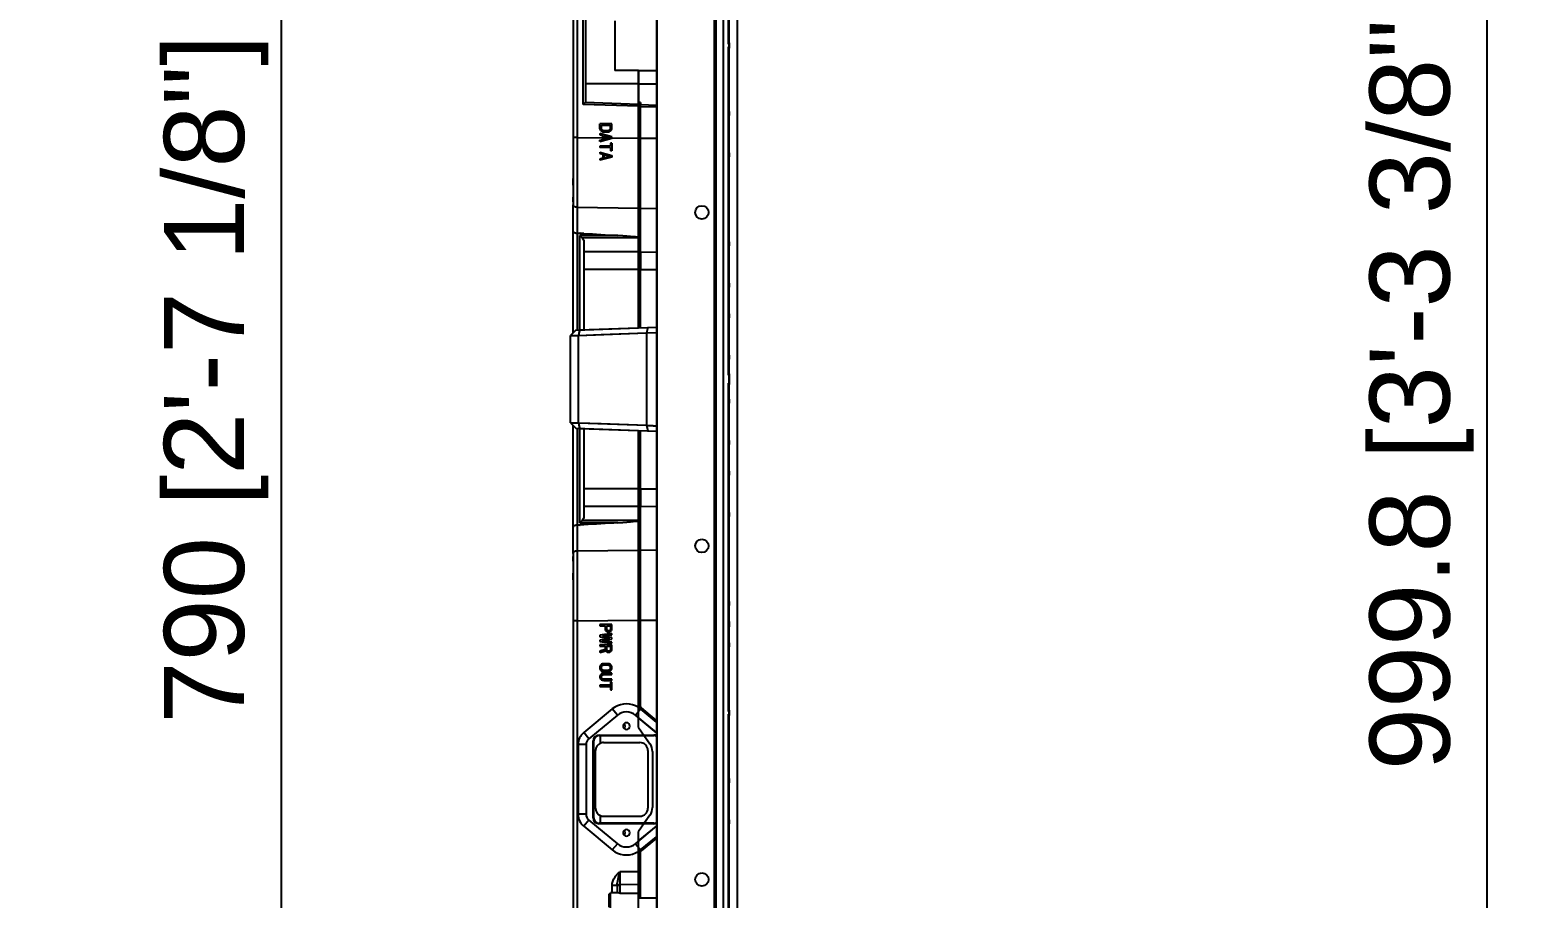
# Model space of a CAD drawing. Header units: millimetres. Extents: x -1070 to 42146, y 1440 to 12921.
# Drawn here: x 5023 to 5582, y 3073 to 3399 of the extents above; entities that cross this region are included whole.
import ezdxf

# ---------------------------------------------------------------- set-up
doc = ezdxf.new("R2010")
doc.units = ezdxf.units.MM
for name, color, linetype in [('02___PRT_ALL_AXES', 7, 'Continuous'), ('DIM', 4, 'Continuous'), ('DW-PLUS-XIANGTI实线CONTINUOUS', 7, 'Continuous')]:
    doc.layers.add(name, color=color, linetype=linetype)
doc.styles.get("Standard").update_dxf_attribs({"font": 'arial.ttf'})
doc.dimstyles.new('ISO-200', dxfattribs={"dimtxt": 30, "dimasz": 25, "dimexe": 1.25, "dimexo": 5, "dimgap": 5, "dimtad": 1, "dimtoh": 1, "dimdec": 1, "dimdsep": 46, "dimtxsty": 'Standard', "dimcen": 2.5, "dimadec": 0, "dimazin": 0, "dimtfac": 1, "dimtdec": 1, "dimtmove": 0, "dimatfit": 3, "dimfxl": 1, "dimarcsym": 0})

# ---------------------------------------------------------------- blocks, each defined once
blk = doc.blocks.new('*D136')
at = {"layer": 'Defpoints', "color": 0, "transparency": 16777216}
for p in [(5277.61, 3662.83), (5117.23, 2872.83), (5277.61, 2872.83)]:
    blk.add_point(p, dxfattribs=at)
at = {"layer": 'DIM', "color": 0, "lineweight": -2, "transparency": 16777216}
for p, q in [((5272.61, 3662.83), (5115.98, 3662.83)), ((5117.23, 3637.83), (5117.23, 2897.83)), ((5272.61, 2872.83), (5115.98, 2872.83))]:
    blk.add_line(p, q, dxfattribs=at)
at = {"layer": 'DIM', "color": 0, "transparency": 16777216}
for points in [[(5113.06, 3637.83), (5121.4, 3637.83), (5117.23, 3662.83)], [(5113.06, 2897.83), (5121.4, 2897.83), (5117.23, 2872.83)]]:
    blk.add_solid(points, dxfattribs=at)
at = {"layer": 'DIM', "color": 0, "lineweight": -3, "transparency": 16777216, "insert": (5092.81, 3267.83), "char_height": 30, "attachment_point": 5, "rotation": 90}
blk.add_mtext('790 [2\'-7 1/8"]', dxfattribs=at)
blk = doc.blocks.new('*D139')
at = {"layer": 'Defpoints', "color": 0, "transparency": 16777216}
for p in [(5613.06, 3767.73), (5568.98, 2767.93), (5613.06, 2767.93)]:
    blk.add_point(p, dxfattribs=at)
at = {"layer": 'DIM', "color": 0, "lineweight": -2, "transparency": 16777216}
for p, q in [((5608.06, 3767.73), (5567.73, 3767.73)), ((5568.98, 3742.73), (5568.98, 2792.93)), ((5608.06, 2767.93), (5567.73, 2767.93))]:
    blk.add_line(p, q, dxfattribs=at)
at = {"layer": 'DIM', "color": 0, "transparency": 16777216}
for points in [[(5564.82, 3742.73), (5573.15, 3742.73), (5568.98, 3767.73)], [(5564.82, 2792.93), (5573.15, 2792.93), (5568.98, 2767.93)]]:
    blk.add_solid(points, dxfattribs=at)
at = {"layer": 'DIM', "color": 0, "lineweight": -3, "transparency": 16777216, "insert": (5544.56, 3267.83), "char_height": 30, "attachment_point": 5, "rotation": 90}
blk.add_mtext('999.8 [3\'-3 3/8"]', dxfattribs=at)

msp = doc.modelspace()

# ---------------------------------------------------------------- linework, layer by layer
at = {"color": 7, "linetype": 'Continuous', "lineweight": -3}
for p, q in [((5257.809, 3527.642), (5257.809, 3395.326)), ((5226.609, 3477.826), (5226.609, 3358.449)), ((5228.056, 3477.826), (5228.056, 3358.449)), ((5230.374, 3370.807), (5230.374, 3414.845)), ((5231.409, 3372.221), (5231.409, 3413.43)), ((5242.196, 3402.154), (5242.196, 3383.498)), ((5257.809, 3395.326), (5257.809, 3350.326)), ((5257.95, 3395.326), (5257.95, 3350.326)), ((5251.109, 3383.498), (5242.196, 3383.498)), ((5251.109, 3378.498), (5251.109, 3383.498)), ((5251.109, 3383.498), (5251.109, 3378.498)), ((5251.109, 3383.498), (5257.809, 3383.498)), ((5251.109, 3378.498), (5231.409, 3378.498)), ((5251.109, 3378.498), (5251.109, 3371.798)), ((5251.109, 3378.498), (5251.109, 3371.798)), ((5251.109, 3378.498), (5257.809, 3378.498)), ((5231.091, 3371.49), (5230.374, 3370.807)), ((5251.109, 3370.083), (5230.374, 3370.807)), ((5251.109, 3370.791), (5231.091, 3371.49)), ((5251.109, 3371.798), (5251.109, 3370.791)), ((5251.109, 3371.498), (5251.109, 3371.798)), ((5251.109, 3370.791), (5251.109, 3370.083)), ((5251.109, 3358.148), (5251.109, 3370.083)), ((5251.909, 3371.498), (5251.409, 3371.498)), ((5251.409, 3370.763), (5251.409, 3371.498)), ((5251.409, 3370.055), (5251.409, 3370.763)), ((5251.409, 3358.157), (5251.409, 3370.055)), ((5251.909, 3371.498), (5251.909, 3370.763)), ((5251.909, 3370.055), (5251.909, 3370.763)), ((5251.909, 3370.763), (5257.809, 3370.557)), ((5251.909, 3358.157), (5251.909, 3370.055)), ((5251.909, 3370.055), (5257.809, 3369.849)), ((5226.609, 3358.449), (5226.609, 3358.148)), ((5226.609, 3358.449), (5226.609, 3358.148)), ((5228.056, 3358.449), (5226.609, 3358.449)), ((5226.609, 3358.148), (5226.609, 3343.042)), ((5226.609, 3358.148), (5226.609, 3343.017)), ((5228.056, 3358.449), (5251.109, 3358.148)), ((5228.056, 3358.449), (5228.056, 3332.223)), ((5251.109, 3358.157), (5251.409, 3358.157)), ((5251.109, 3358.148), (5251.109, 3357.281)), ((5251.109, 3357.281), (5251.109, 3333.939)), ((5251.409, 3334.99), (5251.409, 3358.157)), ((5251.409, 3358.157), (5251.909, 3358.157)), ((5251.909, 3334.408), (5251.909, 3358.157)), ((5251.909, 3358.157), (5257.809, 3358.157)), ((5257.809, 3350.326), (5257.809, 3349.326)), ((5257.809, 3349.326), (5257.809, 3285.319)), ((5257.95, 3350.326), (5257.95, 3349.837)), ((5257.95, 3349.837), (5257.95, 3349.326)), ((5257.95, 3349.326), (5257.95, 3186.326)), ((5226.609, 3343.042), (5226.609, 3343.017)), ((5226.609, 3340.503), (5226.609, 3343.017)), ((5226.609, 3343.017), (5226.609, 3333.206)), ((5226.609, 3340.503), (5226.609, 3337.138)), ((5226.609, 3337.138), (5226.609, 3336.051)), ((5226.609, 3334.326), (5226.609, 3336.051)), ((5226.609, 3334.326), (5226.609, 3333.206)), ((5226.609, 3330.299), (5226.609, 3333.206)), ((5228.056, 3332.223), (5228.056, 3322.579)), ((5228.056, 3332.223), (5251.109, 3331.922)), ((5251.109, 3333.939), (5251.109, 3332.583)), ((5251.109, 3332.583), (5251.109, 3331.922)), ((5251.109, 3331.922), (5251.109, 3320.823)), ((5251.409, 3332.768), (5251.409, 3334.99)), ((5251.409, 3332.571), (5251.409, 3332.768)), ((5251.409, 3331.897), (5251.409, 3332.571)), ((5251.409, 3332.571), (5251.909, 3332.571)), ((5251.409, 3316.392), (5251.409, 3331.897)), ((5251.909, 3332.768), (5251.909, 3334.408)), ((5251.909, 3332.571), (5251.909, 3332.768)), ((5251.909, 3331.897), (5251.909, 3332.571)), ((5251.909, 3316.392), (5251.909, 3331.897)), ((5251.909, 3331.897), (5257.809, 3331.762)), ((5226.609, 3323.209), (5226.609, 3330.299)), ((5226.609, 3285.172), (5226.609, 3323.209)), ((5228.109, 3322.577), (5228.109, 3286.227)), ((5229.109, 3322.425), (5229.109, 3322.516)), ((5230.609, 3322.425), (5229.109, 3322.425)), ((5243.417, 3321.645), (5229.109, 3321.645)), ((5229.109, 3286.263), (5229.109, 3321.645)), ((5251.109, 3320.823), (5229.966, 3320.823)), ((5251.109, 3320.823), (5251.109, 3316.392)), ((5230.609, 3319.204), (5230.609, 3286.319)), ((5251.109, 3315.537), (5230.609, 3315.537)), ((5251.109, 3316.392), (5251.109, 3315.537)), ((5251.109, 3315.537), (5251.109, 3308.981)), ((5251.409, 3316.195), (5251.409, 3316.392)), ((5251.409, 3315.521), (5251.409, 3316.195)), ((5251.409, 3316.195), (5251.909, 3316.195)), ((5251.409, 3314.029), (5251.409, 3315.521)), ((5251.409, 3313.237), (5251.409, 3314.029)), ((5251.909, 3316.195), (5251.909, 3316.392)), ((5251.909, 3315.521), (5251.909, 3316.195)), ((5251.909, 3315.521), (5251.909, 3314.241)), ((5251.909, 3315.521), (5257.809, 3315.386)), ((5251.909, 3314.241), (5251.909, 3313.557)), ((5251.109, 3308.981), (5230.609, 3308.981)), ((5251.109, 3308.981), (5251.109, 3287.072)), ((5251.109, 3308.978), (5251.409, 3308.978)), ((5251.409, 3311.578), (5251.409, 3313.237)), ((5251.409, 3309.852), (5251.409, 3311.578)), ((5251.409, 3308.978), (5251.409, 3309.852)), ((5251.409, 3287.083), (5251.409, 3308.978)), ((5251.409, 3308.978), (5251.909, 3308.978)), ((5251.909, 3313.557), (5251.909, 3311.335)), ((5251.909, 3311.335), (5251.909, 3308.978)), ((5251.909, 3287.102), (5251.909, 3308.978)), ((5251.909, 3308.978), (5257.809, 3308.978)), ((5227.607, 3286.208), (5226.608, 3285.171)), ((5227.607, 3286.208), (5227.063, 3285.643)), ((5227.607, 3286.208), (5229.034, 3286.261)), ((5228.956, 3285.908), (5228.574, 3284.187)), ((5229.034, 3286.261), (5228.956, 3285.908)), ((5229.034, 3286.261), (5254.564, 3287.199)), ((5254.564, 3287.199), (5254.103, 3285.126)), ((5254.564, 3287.199), (5257.809, 3287.319)), ((5227.063, 3285.643), (5225.609, 3284.135)), ((5226.608, 3285.171), (5225.609, 3284.135)), ((5226.608, 3285.171), (5225.609, 3284.135)), ((5226.608, 3285.171), (5225.609, 3284.135)), ((5225.609, 3284.135), (5228.574, 3284.187)), ((5225.609, 3251.517), (5225.609, 3284.135)), ((5228.574, 3284.187), (5237.074, 3284.5)), ((5228.574, 3251.465), (5228.574, 3284.187)), ((5237.074, 3284.5), (5254.103, 3285.126)), ((5254.103, 3285.126), (5257.809, 3285.319)), ((5254.103, 3285.126), (5254.103, 3250.526)), ((5257.809, 3285.319), (5257.809, 3250.333)), ((5225.609, 3251.517), (5226.608, 3250.48)), ((5225.609, 3251.517), (5226.608, 3250.48)), ((5225.609, 3251.517), (5226.608, 3250.48)), ((5225.609, 3251.517), (5227.063, 3250.008)), ((5225.609, 3251.517), (5228.574, 3251.465)), ((5226.608, 3250.48), (5227.607, 3249.444)), ((5226.609, 3212.443), (5226.609, 3250.48)), ((5227.063, 3250.008), (5227.607, 3249.444)), ((5227.607, 3249.444), (5229.034, 3249.391)), ((5228.109, 3249.425), (5228.109, 3213.075)), ((5228.574, 3251.465), (5237.074, 3251.152)), ((5228.574, 3251.465), (5228.956, 3249.743)), ((5228.956, 3249.743), (5229.034, 3249.391)), ((5229.034, 3249.391), (5254.564, 3248.453)), ((5229.109, 3214.007), (5229.109, 3249.388)), ((5230.609, 3249.333), (5230.609, 3216.448)), ((5237.074, 3251.152), (5254.103, 3250.526)), ((5251.109, 3248.58), (5251.109, 3226.671)), ((5251.409, 3226.673), (5251.409, 3248.569)), ((5251.909, 3226.673), (5251.909, 3248.55)), ((5254.103, 3250.526), (5254.564, 3248.453)), ((5254.564, 3248.453), (5257.809, 3248.333)), ((5257.809, 3250.333), (5257.809, 3186.326)), ((5251.109, 3226.671), (5230.609, 3226.671)), ((5251.109, 3226.673), (5251.409, 3226.673)), ((5251.109, 3226.671), (5251.109, 3220.114)), ((5251.409, 3224.074), (5251.409, 3226.673)), ((5251.409, 3226.673), (5251.909, 3226.673)), ((5251.909, 3226.673), (5251.909, 3225.873)), ((5251.909, 3226.673), (5257.809, 3226.673)), ((5251.909, 3225.873), (5251.909, 3224.317)), ((5251.109, 3220.114), (5230.609, 3220.114)), ((5251.109, 3220.114), (5251.109, 3219.26)), ((5251.109, 3219.26), (5251.109, 3214.829)), ((5251.409, 3222.415), (5251.409, 3224.074)), ((5251.409, 3221.622), (5251.409, 3222.415)), ((5251.409, 3220.862), (5251.409, 3221.622)), ((5251.409, 3220.139), (5251.409, 3220.862)), ((5251.409, 3219.457), (5251.409, 3220.139)), ((5251.409, 3219.26), (5251.409, 3219.457)), ((5251.409, 3219.457), (5251.909, 3219.457)), ((5251.409, 3203.755), (5251.409, 3219.26)), ((5251.909, 3224.317), (5251.909, 3222.094)), ((5251.909, 3222.094), (5251.909, 3221.411)), ((5251.909, 3221.411), (5251.909, 3220.131)), ((5251.909, 3220.131), (5257.809, 3220.266)), ((5251.909, 3219.457), (5251.909, 3220.131)), ((5251.909, 3219.26), (5251.909, 3219.457)), ((5251.909, 3203.755), (5251.909, 3219.26)), ((5243.417, 3214.007), (5229.109, 3214.007)), ((5251.109, 3214.829), (5229.966, 3214.829)), ((5251.109, 3214.829), (5251.109, 3203.73)), ((5226.609, 3205.352), (5226.609, 3212.443)), ((5228.056, 3213.073), (5228.056, 3203.429)), ((5230.609, 3213.227), (5229.109, 3213.227)), ((5229.109, 3213.136), (5229.109, 3213.227)), ((5226.609, 3202.445), (5226.609, 3205.352)), ((5226.609, 3202.445), (5226.609, 3192.635)), ((5226.609, 3202.445), (5226.609, 3201.326)), ((5228.056, 3203.429), (5251.109, 3203.73)), ((5228.056, 3203.429), (5228.056, 3177.202)), ((5251.109, 3203.73), (5251.109, 3202.396)), ((5251.109, 3202.396), (5251.109, 3201.713)), ((5251.409, 3203.081), (5251.409, 3203.755)), ((5251.409, 3202.884), (5251.409, 3203.081)), ((5251.409, 3203.081), (5251.909, 3203.081)), ((5251.409, 3200.662), (5251.409, 3202.884)), ((5251.909, 3203.755), (5257.809, 3203.89)), ((5251.909, 3203.081), (5251.909, 3203.755)), ((5251.909, 3202.884), (5251.909, 3203.081)), ((5251.909, 3201.244), (5251.909, 3202.884)), ((5226.609, 3199.601), (5226.609, 3201.326)), ((5226.609, 3199.601), (5226.609, 3198.514)), ((5226.609, 3198.514), (5226.609, 3195.149)), ((5251.109, 3201.713), (5251.109, 3178.371)), ((5251.409, 3177.494), (5251.409, 3200.662)), ((5251.909, 3177.494), (5251.909, 3201.244)), ((5226.609, 3192.635), (5226.609, 3195.149)), ((5226.609, 3192.635), (5226.609, 3192.61)), ((5226.609, 3192.635), (5226.609, 3177.503)), ((5226.609, 3192.61), (5226.609, 3177.503)), ((5257.809, 3186.326), (5257.809, 3185.326)), ((5257.809, 3185.326), (5257.809, 3140.326)), ((5257.95, 3186.326), (5257.95, 3185.815)), ((5257.95, 3185.815), (5257.95, 3185.326)), ((5257.95, 3185.326), (5257.95, 3140.326)), ((5226.609, 3177.503), (5226.609, 3177.202)), ((5226.609, 3177.503), (5226.609, 3177.202)), ((5226.609, 3177.202), (5226.609, 3057.826)), ((5228.056, 3177.202), (5226.609, 3177.202)), ((5228.056, 3177.202), (5251.109, 3177.503)), ((5228.056, 3177.202), (5228.056, 3057.826)), ((5251.109, 3178.371), (5251.109, 3177.503)), ((5251.109, 3145.484), (5251.109, 3177.503)), ((5251.109, 3177.494), (5251.409, 3177.494)), ((5251.409, 3145.484), (5251.409, 3177.494)), ((5251.409, 3177.494), (5251.909, 3177.494)), ((5251.909, 3145.484), (5251.909, 3177.494)), ((5251.909, 3177.494), (5257.809, 3177.494)), ((5241.265, 3144.218), (5230.559, 3135.352)), ((5243.178, 3141.908), (5232.473, 3133.042)), ((5243.178, 3141.908), (5241.265, 3144.218)), ((5249.939, 3141.908), (5251.853, 3144.218)), ((5257.809, 3135.391), (5249.939, 3141.908)), ((5251.109, 3144.768), (5251.109, 3145.484)), ((5251.109, 3145.484), (5251.181, 3145.424)), ((5251.181, 3145.424), (5251.409, 3145.235)), ((5251.409, 3145.235), (5251.409, 3145.484)), ((5251.909, 3144.821), (5251.409, 3145.235)), ((5257.789, 3139.302), (5251.853, 3144.218)), ((5251.909, 3145.235), (5251.909, 3145.484)), ((5251.909, 3144.821), (5251.909, 3145.235)), ((5252.172, 3144.603), (5251.909, 3144.821)), ((5257.809, 3139.935), (5252.172, 3144.603)), ((5232.473, 3133.042), (5230.559, 3135.352)), ((5257.809, 3140.326), (5257.809, 3139.326)), ((5257.809, 3139.326), (5257.809, 3027.642)), ((5257.95, 3140.326), (5257.95, 3139.837)), ((5257.95, 3139.837), (5257.95, 3139.326)), ((5228.459, 3130.885), (5228.459, 3104.766)), ((5231.459, 3130.885), (5228.459, 3130.885)), ((5231.459, 3130.885), (5231.459, 3104.766)), ((5234.109, 3132.226), (5234.309, 3132.226)), ((5234.109, 3103.426), (5234.109, 3132.226)), ((5234.309, 3103.426), (5234.309, 3132.226)), ((5236.309, 3134.426), (5236.309, 3134.226)), ((5236.309, 3134.426), (5256.809, 3134.426)), ((5236.309, 3134.226), (5256.809, 3134.226)), ((5236.834, 3131.386), (5236.834, 3134.226)), ((5238.009, 3131.626), (5251.609, 3131.626)), ((5253.281, 3134.226), (5255.405, 3131.194)), ((5256.809, 3134.426), (5256.809, 3134.226)), ((5235.009, 3107.026), (5235.009, 3128.626)), ((5254.609, 3128.626), (5254.609, 3107.026)), ((5256.309, 3128.326), (5256.309, 3107.326)), ((5231.459, 3104.766), (5228.459, 3104.766)), ((5232.473, 3102.61), (5230.559, 3100.299)), ((5232.473, 3102.61), (5243.178, 3093.744)), ((5234.109, 3103.426), (5234.309, 3103.426)), ((5236.834, 3101.426), (5236.834, 3104.265)), ((5238.009, 3104.026), (5251.609, 3104.026)), ((5255.405, 3104.458), (5253.281, 3101.426)), ((5230.559, 3100.299), (5241.265, 3091.433)), ((5256.809, 3101.426), (5236.309, 3101.426)), ((5236.309, 3101.226), (5236.309, 3101.426)), ((5256.809, 3101.226), (5236.309, 3101.226)), ((5249.939, 3093.744), (5257.809, 3100.261)), ((5251.853, 3091.433), (5257.809, 3096.366)), ((5256.809, 3101.226), (5256.809, 3101.426)), ((5243.178, 3093.744), (5241.265, 3091.433)), ((5249.939, 3093.744), (5251.853, 3091.433)), ((5251.109, 3090.168), (5251.109, 3090.884)), ((5251.181, 3090.228), (5251.409, 3090.417)), ((5251.909, 3090.831), (5251.409, 3090.417)), ((5251.409, 3090.168), (5251.409, 3090.417)), ((5251.909, 3090.831), (5252.172, 3091.048)), ((5251.909, 3090.417), (5251.909, 3090.831)), ((5251.909, 3090.168), (5251.909, 3090.417)), ((5252.172, 3091.048), (5257.809, 3095.717)), ((5251.109, 3090.168), (5251.181, 3090.228)), ((5251.109, 3083.179), (5251.109, 3090.168)), ((5251.409, 3073.326), (5251.409, 3090.168)), ((5251.909, 3073.326), (5251.909, 3090.168)), ((5251.109, 3083.179), (5244.074, 3083.245)), ((5251.109, 3083.179), (5251.109, 3078.348)), ((5240.109, 3074.826), (5240.609, 3075.326)), ((5240.109, 3069.989), (5240.109, 3074.826)), ((5240.609, 3067.826), (5240.609, 3075.326)), ((5241.179, 3075.326), (5241.179, 3078.11)), ((5243.109, 3078.11), (5241.179, 3078.11)), ((5243.109, 3078.11), (5243.109, 3077.447)), ((5243.109, 3077.447), (5243.109, 3075.326)), ((5251.109, 3078.348), (5244.109, 3078.413)), ((5244.109, 3078.413), (5244.109, 3075.07)), ((5251.109, 3075.07), (5244.109, 3075.07)), ((5251.109, 3078.348), (5251.109, 3075.07)), ((5251.109, 3067.826), (5251.109, 3075.07))]:
    msp.add_line(p, q, dxfattribs=at)
at = {"color": 4, "linetype": 'Continuous', "lineweight": -3}
for p, q in [((5236.609, 3361.698), (5236.609, 3363.498)), ((5241.109, 3363.498), (5236.609, 3363.498)), ((5236.609, 3361.698), (5236.705, 3361.323)), ((5236.609, 3359.898), (5236.609, 3359.448)), ((5241.109, 3358.698), (5236.609, 3359.898)), ((5236.609, 3359.448), (5237.758, 3359.148)), ((5236.705, 3361.323), (5236.896, 3361.023)), ((5236.896, 3361.023), (5237.279, 3360.723)), ((5237.183, 3361.698), (5237.183, 3363.048)), ((5237.183, 3363.048), (5240.534, 3363.048)), ((5237.279, 3361.398), (5237.183, 3361.698)), ((5237.47, 3361.173), (5237.279, 3361.398)), ((5237.279, 3360.723), (5237.662, 3360.573)), ((5237.758, 3361.023), (5237.47, 3361.173)), ((5237.662, 3360.573), (5238.141, 3360.498)), ((5238.141, 3360.948), (5237.758, 3361.023)), ((5237.758, 3357.648), (5237.758, 3359.148)), ((5239.577, 3360.948), (5238.141, 3360.948)), ((5238.141, 3360.498), (5239.577, 3360.498)), ((5238.141, 3357.723), (5238.141, 3359.073)), ((5238.141, 3359.073), (5240.726, 3358.398)), ((5239.96, 3361.023), (5239.577, 3360.948)), ((5239.577, 3360.498), (5240.056, 3360.573)), ((5240.247, 3361.173), (5239.96, 3361.023)), ((5240.056, 3360.573), (5240.439, 3360.723)), ((5240.439, 3361.398), (5240.247, 3361.173)), ((5240.534, 3361.698), (5240.439, 3361.398)), ((5240.439, 3360.723), (5240.822, 3361.023)), ((5240.534, 3363.048), (5240.534, 3361.698)), ((5240.822, 3361.023), (5241.013, 3361.323)), ((5241.013, 3361.323), (5241.109, 3361.698)), ((5241.109, 3361.698), (5241.109, 3363.498)), ((5241.109, 3358.098), (5241.109, 3358.698)), ((5236.609, 3356.898), (5241.109, 3358.098)), ((5236.609, 3357.348), (5237.758, 3357.648)), ((5236.609, 3356.898), (5236.609, 3357.348)), ((5236.609, 3355.098), (5236.609, 3354.648)), ((5240.63, 3355.098), (5236.609, 3355.098)), ((5240.63, 3354.648), (5236.609, 3354.648)), ((5238.141, 3357.723), (5240.726, 3358.398)), ((5240.304, 3358.288), (5241.109, 3358.279)), ((5240.63, 3356.298), (5240.63, 3355.098)), ((5241.109, 3356.298), (5240.63, 3356.298)), ((5240.63, 3354.648), (5240.63, 3353.448)), ((5241.109, 3353.448), (5240.63, 3353.448)), ((5241.109, 3356.298), (5241.109, 3353.448)), ((5236.609, 3352.848), (5236.609, 3352.398)), ((5236.609, 3352.848), (5241.109, 3351.648)), ((5236.609, 3352.398), (5237.758, 3352.098)), ((5241.109, 3351.048), (5236.609, 3349.848)), ((5237.758, 3350.598), (5236.609, 3350.298)), ((5236.609, 3350.298), (5236.609, 3349.848)), ((5237.758, 3352.098), (5237.758, 3350.598)), ((5238.141, 3352.023), (5238.141, 3350.673)), ((5238.141, 3352.023), (5240.726, 3351.348)), ((5240.726, 3351.348), (5238.141, 3350.673)), ((5241.109, 3351.648), (5241.109, 3351.048)), ((5241.102, 3175.826), (5236.602, 3175.826)), ((5236.602, 3175.826), (5236.602, 3175.376)), ((5236.602, 3175.376), (5238.612, 3175.376)), ((5238.612, 3175.376), (5238.612, 3174.026)), ((5239.187, 3175.376), (5240.623, 3175.376)), ((5239.187, 3173.951), (5239.187, 3175.376)), ((5239.194, 3173.951), (5239.194, 3175.376)), ((5240.623, 3175.376), (5240.623, 3173.951)), ((5241.102, 3174.026), (5241.102, 3175.826)), ((5241.109, 3174.026), (5241.109, 3175.826)), ((5241.102, 3172.451), (5236.602, 3171.851)), ((5236.602, 3171.851), (5236.602, 3171.251)), ((5236.602, 3171.251), (5240.24, 3170.651)), ((5240.24, 3170.651), (5236.602, 3170.051)), ((5236.602, 3170.051), (5236.602, 3169.451)), ((5236.602, 3169.451), (5241.102, 3168.851)), ((5237.655, 3171.551), (5241.102, 3172.001)), ((5241.109, 3170.951), (5237.655, 3171.551)), ((5237.655, 3169.751), (5241.109, 3170.351)), ((5237.662, 3169.751), (5237.655, 3169.751)), ((5241.109, 3169.301), (5237.655, 3169.751)), ((5238.612, 3174.026), (5238.708, 3173.651)), ((5238.708, 3173.651), (5238.995, 3173.351)), ((5238.995, 3173.351), (5239.378, 3173.126)), ((5239.283, 3173.726), (5239.187, 3173.951)), ((5239.29, 3173.726), (5239.194, 3173.951)), ((5239.474, 3173.576), (5239.283, 3173.726)), ((5239.481, 3173.576), (5239.29, 3173.726)), ((5239.378, 3173.126), (5239.666, 3173.051)), ((5239.768, 3173.501), (5239.474, 3173.576)), ((5239.666, 3173.051), (5240.049, 3173.051)), ((5240.049, 3173.501), (5239.761, 3173.501)), ((5240.336, 3173.576), (5240.049, 3173.501)), ((5240.049, 3173.051), (5240.343, 3173.126)), ((5240.527, 3173.726), (5240.336, 3173.576)), ((5240.336, 3173.126), (5240.719, 3173.351)), ((5240.343, 3173.126), (5240.336, 3173.126)), ((5240.343, 3173.126), (5240.726, 3173.351)), ((5240.623, 3173.951), (5240.527, 3173.726)), ((5240.719, 3173.351), (5241.006, 3173.651)), ((5240.726, 3173.351), (5240.719, 3173.351)), ((5240.726, 3173.351), (5241.013, 3173.651)), ((5241.006, 3173.651), (5241.102, 3174.026)), ((5241.013, 3173.651), (5241.006, 3173.651)), ((5241.013, 3173.651), (5241.109, 3174.026)), ((5241.109, 3174.026), (5241.102, 3174.026)), ((5241.102, 3172.001), (5241.102, 3172.451)), ((5241.109, 3170.951), (5241.102, 3170.951)), ((5241.102, 3170.351), (5241.102, 3170.951)), ((5241.109, 3170.351), (5241.102, 3170.351)), ((5241.102, 3168.851), (5241.102, 3169.301)), ((5241.109, 3172.001), (5241.109, 3172.451)), ((5241.109, 3170.351), (5241.109, 3170.951)), ((5241.109, 3168.851), (5241.109, 3169.301)), ((5241.102, 3168.251), (5236.602, 3168.251)), ((5236.602, 3168.251), (5236.602, 3167.801)), ((5236.602, 3167.801), (5238.612, 3167.801)), ((5238.612, 3166.526), (5236.602, 3165.926)), ((5236.602, 3165.401), (5238.804, 3166.076)), ((5236.602, 3165.926), (5236.602, 3165.401)), ((5238.612, 3167.801), (5238.612, 3166.526)), ((5238.804, 3166.076), (5238.995, 3165.776)), ((5238.995, 3165.776), (5239.378, 3165.551)), ((5239.187, 3167.801), (5240.623, 3167.801)), ((5239.187, 3166.376), (5239.187, 3167.801)), ((5239.194, 3166.376), (5239.187, 3166.376)), ((5239.283, 3166.151), (5239.187, 3166.376)), ((5239.194, 3166.376), (5239.194, 3167.801)), ((5239.29, 3166.151), (5239.194, 3166.376)), ((5239.29, 3166.151), (5239.283, 3166.151)), ((5239.474, 3166.001), (5239.283, 3166.151)), ((5239.481, 3166.001), (5239.29, 3166.151)), ((5239.378, 3165.551), (5239.666, 3165.476)), ((5239.481, 3166.001), (5239.474, 3166.001)), ((5239.768, 3165.926), (5239.474, 3166.001)), ((5239.666, 3165.476), (5240.049, 3165.476)), ((5240.049, 3165.926), (5239.761, 3165.926)), ((5240.336, 3166.001), (5240.049, 3165.926)), ((5240.049, 3165.476), (5240.343, 3165.551)), ((5240.527, 3166.151), (5240.336, 3166.001)), ((5240.336, 3165.551), (5240.719, 3165.776)), ((5240.343, 3165.551), (5240.336, 3165.551)), ((5240.343, 3165.551), (5240.726, 3165.776)), ((5240.623, 3166.376), (5240.527, 3166.151)), ((5240.623, 3167.801), (5240.623, 3166.376)), ((5240.719, 3165.776), (5241.006, 3166.076)), ((5240.726, 3165.776), (5240.719, 3165.776)), ((5240.726, 3165.776), (5241.013, 3166.076)), ((5241.006, 3166.076), (5241.102, 3166.451)), ((5241.013, 3166.076), (5241.006, 3166.076)), ((5241.013, 3166.076), (5241.109, 3166.451)), ((5241.102, 3166.451), (5241.102, 3168.251)), ((5241.109, 3166.451), (5241.102, 3166.451)), ((5241.109, 3166.451), (5241.109, 3168.251)), ((5236.698, 3160.376), (5236.602, 3160.001)), ((5236.602, 3160.001), (5236.602, 3159.401)), ((5236.602, 3159.401), (5236.698, 3159.026)), ((5236.889, 3160.676), (5236.698, 3160.376)), ((5236.698, 3159.026), (5236.889, 3158.726)), ((5237.272, 3160.976), (5236.889, 3160.676)), ((5236.889, 3158.726), (5237.272, 3158.426)), ((5237.272, 3157.376), (5236.889, 3157.076)), ((5237.176, 3160.001), (5237.272, 3160.301)), ((5237.183, 3160.001), (5237.176, 3160.001)), ((5237.176, 3159.401), (5237.176, 3160.001)), ((5237.183, 3159.401), (5237.176, 3159.401)), ((5237.272, 3159.101), (5237.176, 3159.401)), ((5237.183, 3160.001), (5237.279, 3160.301)), ((5237.183, 3159.401), (5237.183, 3160.001)), ((5237.279, 3159.101), (5237.183, 3159.401)), ((5237.655, 3161.126), (5237.272, 3160.976)), ((5237.272, 3160.301), (5237.464, 3160.526)), ((5237.279, 3160.301), (5237.272, 3160.301)), ((5237.279, 3159.101), (5237.272, 3159.101)), ((5237.464, 3158.876), (5237.272, 3159.101)), ((5237.272, 3158.426), (5237.655, 3158.276)), ((5237.655, 3157.526), (5237.272, 3157.376)), ((5237.279, 3160.301), (5237.47, 3160.526)), ((5237.47, 3158.876), (5237.279, 3159.101)), ((5237.464, 3160.526), (5237.751, 3160.676)), ((5237.47, 3160.526), (5237.464, 3160.526)), ((5237.47, 3158.876), (5237.464, 3158.876)), ((5237.751, 3158.726), (5237.464, 3158.876)), ((5237.47, 3160.526), (5237.758, 3160.676)), ((5237.758, 3158.726), (5237.47, 3158.876)), ((5238.134, 3161.201), (5237.655, 3161.126)), ((5237.655, 3158.276), (5238.134, 3158.201)), ((5238.134, 3157.601), (5237.655, 3157.526)), ((5237.751, 3160.676), (5238.141, 3160.751)), ((5237.758, 3160.676), (5237.751, 3160.676)), ((5237.758, 3158.726), (5237.751, 3158.726)), ((5238.141, 3158.651), (5237.751, 3158.726)), ((5239.57, 3161.201), (5238.134, 3161.201)), ((5238.134, 3160.751), (5239.57, 3160.751)), ((5239.57, 3158.651), (5238.134, 3158.651)), ((5238.134, 3158.201), (5239.57, 3158.201)), ((5241.102, 3157.601), (5238.134, 3157.601)), ((5240.056, 3161.126), (5239.57, 3161.201)), ((5239.57, 3160.751), (5239.953, 3160.676)), ((5239.953, 3158.726), (5239.57, 3158.651)), ((5239.57, 3158.201), (5240.056, 3158.276)), ((5239.953, 3160.676), (5240.24, 3160.526)), ((5240.24, 3158.876), (5239.953, 3158.726)), ((5240.432, 3160.976), (5240.049, 3161.126)), ((5240.049, 3158.276), (5240.432, 3158.426)), ((5240.439, 3160.976), (5240.056, 3161.126)), ((5240.056, 3158.276), (5240.439, 3158.426)), ((5240.24, 3160.526), (5240.432, 3160.301)), ((5240.432, 3159.101), (5240.24, 3158.876)), ((5240.815, 3160.676), (5240.432, 3160.976)), ((5240.432, 3160.301), (5240.527, 3160.001)), ((5240.527, 3159.401), (5240.432, 3159.101)), ((5240.432, 3158.426), (5240.815, 3158.726)), ((5240.822, 3160.676), (5240.439, 3160.976)), ((5240.439, 3158.426), (5240.822, 3158.726)), ((5240.527, 3160.001), (5240.527, 3159.401)), ((5241.006, 3160.376), (5240.815, 3160.676)), ((5240.815, 3158.726), (5241.006, 3159.026)), ((5241.013, 3160.376), (5240.822, 3160.676)), ((5240.822, 3158.726), (5241.013, 3159.026)), ((5241.102, 3160.001), (5241.006, 3160.376)), ((5241.006, 3159.026), (5241.102, 3159.401)), ((5241.109, 3160.001), (5241.013, 3160.376)), ((5241.013, 3159.026), (5241.109, 3159.401)), ((5241.102, 3159.401), (5241.102, 3160.001)), ((5241.102, 3157.151), (5241.102, 3157.601)), ((5241.109, 3159.401), (5241.109, 3160.001)), ((5241.109, 3157.151), (5241.109, 3157.601)), ((5236.698, 3156.776), (5236.602, 3156.401)), ((5236.602, 3156.401), (5236.602, 3156.101)), ((5236.602, 3156.101), (5236.698, 3155.726)), ((5240.623, 3153.101), (5236.602, 3153.101)), ((5236.602, 3153.101), (5236.602, 3152.651)), ((5236.602, 3152.651), (5240.623, 3152.651)), ((5236.889, 3157.076), (5236.698, 3156.776)), ((5236.698, 3155.726), (5236.889, 3155.426)), ((5236.889, 3155.426), (5237.272, 3155.126)), ((5237.176, 3156.401), (5237.272, 3156.701)), ((5237.183, 3156.401), (5237.176, 3156.401)), ((5237.176, 3156.101), (5237.176, 3156.401)), ((5237.183, 3156.101), (5237.176, 3156.101)), ((5237.272, 3155.801), (5237.176, 3156.101)), ((5237.183, 3156.101), (5237.183, 3156.401)), ((5237.272, 3156.701), (5237.464, 3156.926)), ((5237.279, 3156.701), (5237.272, 3156.701)), ((5237.279, 3155.801), (5237.272, 3155.801)), ((5237.464, 3155.576), (5237.272, 3155.801)), ((5237.272, 3155.126), (5237.655, 3154.976)), ((5237.464, 3156.926), (5237.751, 3157.076)), ((5237.47, 3156.926), (5237.464, 3156.926)), ((5237.47, 3155.576), (5237.464, 3155.576)), ((5237.751, 3155.426), (5237.464, 3155.576)), ((5237.655, 3154.976), (5238.134, 3154.901)), ((5237.751, 3157.076), (5238.134, 3157.151)), ((5237.758, 3157.076), (5237.751, 3157.076)), ((5237.758, 3155.426), (5237.751, 3155.426)), ((5238.134, 3155.351), (5237.751, 3155.426)), ((5238.134, 3157.151), (5241.102, 3157.151)), ((5241.102, 3155.351), (5238.134, 3155.351)), ((5238.134, 3154.901), (5241.102, 3154.901)), ((5241.102, 3154.301), (5240.623, 3154.301)), ((5240.623, 3154.301), (5240.623, 3153.101)), ((5240.623, 3152.651), (5240.623, 3151.451)), ((5241.102, 3154.901), (5241.102, 3155.351)), ((5241.102, 3151.451), (5241.102, 3154.301)), ((5241.109, 3154.901), (5241.109, 3155.351)), ((5241.109, 3151.451), (5241.109, 3154.301)), ((5240.623, 3151.451), (5241.102, 3151.451))]:
    msp.add_line(p, q, dxfattribs=at)
at = {"color": 1, "lineweight": -3}
msp.add_lwpolyline([(5285.109, 3767.826), (5288.109, 3767.826), (5288.109, 2767.826), (5285.109, 2767.826)], close=True, dxfattribs=at)
at = {"color": 7, "linetype": 'Continuous', "lineweight": -3}
for centre, radius, start, end in [((5228.04, 3321.445), 1.134, 86.5106, 89.15763), ((5229.038, 3321.362), 1.156, 79.59756, 86.48982), ((5228.04, 3214.207), 1.134, 270.84237, 273.4894), ((5229.038, 3214.29), 1.156, 273.5101, 280.39373), ((5246.559, 3137.826), 8.3, 65.46662, 129.63056), ((5246.559, 3137.826), 5.3, 50.36944, 129.63056), ((5246.559, 3137.826), 8.3, 61.69229, 65.46662), ((5246.559, 3137.826), 8.3, 57.91799, 61.69229), ((5246.559, 3137.826), 8.3, 56.75687, 57.91799), ((5246.559, 3137.826), 8.3, 50.36944, 56.75687), ((5234.259, 3130.885), 5.8, 129.63056, 180), ((5234.259, 3130.885), 2.8, 129.63056, 180), ((5236.309, 3132.226), 2.2, 90, 180), ((5236.309, 3132.226), 2, 90, 180), ((5238.009, 3128.626), 3, 113.04764, 180), ((5238.009, 3128.626), 3, 90, 113.04764), ((5251.609, 3128.626), 3, 0, 90), ((5251.309, 3128.326), 5, 0, 35), ((5256.809, 3132.226), 2.2, 62.95995, 90), ((5256.809, 3132.226), 2, 60, 90), ((5251.309, 3107.326), 5, 325, 0), ((5234.259, 3104.766), 5.8, 180, 230.36944), ((5234.259, 3104.766), 2.8, 180, 230.36944), ((5236.309, 3103.426), 2.2, 180, 270), ((5236.309, 3103.426), 2, 180, 270), ((5238.009, 3107.026), 3, 180, 246.95236), ((5238.009, 3107.026), 3, 246.95236, 270), ((5251.609, 3107.026), 3, 270, 0), ((5256.809, 3103.426), 2, 270, 300), ((5256.809, 3103.426), 2.2, 270, 297.04005), ((5246.559, 3097.826), 8.3, 230.36944, 294.53338), ((5246.559, 3097.826), 5.3, 230.36944, 309.63056), ((5246.559, 3097.826), 8.3, 294.53338, 298.30771), ((5246.559, 3097.826), 8.3, 298.30771, 303.24313), ((5246.559, 3097.826), 8.3, 303.24313, 307.74343), ((5246.559, 3097.826), 8.3, 307.74343, 309.63056)]:
    msp.add_arc(centre, radius, start, end, dxfattribs=at)
for centre, major_axis, ratio, start_param, end_param in [((5230.409, 3372.221), (0, 1), 1, -2.3904921, -1.5707963), ((5251.409, 3371.798), (0.3, 0), 1, 3.1415927, 3.9875437), ((5251.409, 3371.798), (0, 0.3), 1, -3.866438, -3.1415927), ((16997.77, 3267.826), (14318.124, -328.257), 0.0263412, -2.5351262, -2.5350036), ((16997.77, 3267.826), (14318.124, -328.257), 0.0263412, -2.5348197, -2.5332513), ((5208.154, 3321.807), (42.954, -0.985), 0.0263412, 0.0006039, 0.6083414), ((16997.77, 3267.826), (14318.124, 328.257), 0.0263412, 2.5332513, 2.5348197), ((5208.154, 3213.845), (42.954, 0.985), 0.0263412, -0.6083414, -0.0006039), ((16997.77, 3267.826), (14318.124, 328.257), 0.0263412, 2.5350036, 2.5351262)]:
    msp.add_ellipse(centre, major_axis=major_axis, ratio=ratio, start_param=start_param, end_param=end_param, dxfattribs=at)
for points, knots in [([(5228.056, 3332.223), (5227.868, 3332.227), (5227.508, 3332.28), (5227.036, 3332.485), (5226.746, 3332.759), (5226.628, 3333.013), (5226.609, 3333.143), (5226.609, 3333.206)], [0, 0, 0, 0, 0.2951102, 0.5650589, 0.7968973, 0.9007131, 1, 1, 1, 1]), ([(5226.609, 3323.209), (5226.609, 3323.011), (5226.912, 3322.806), (5227.241, 3322.691), (5227.589, 3322.607), (5227.866, 3322.582), (5228.056, 3322.579)], [0, 0, 0, 0, 0.3593001, 0.4989137, 0.655246, 1, 1, 1, 1]), ([(5229.966, 3320.823), (5229.898, 3320.886), (5229.608, 3321.156), (5229.324, 3321.432), (5229.109, 3321.645)], [0, 0, 0, 0, 0.2351066, 1, 1, 1, 1]), ([(5229.247, 3322.499), (5229.268, 3322.495), (5229.354, 3322.477), (5229.437, 3322.45), (5229.497, 3322.425)], [0, 0, 0, 0, 0.2532985, 1, 1, 1, 1]), ([(5229.966, 3320.823), (5230.191, 3320.616), (5230.512, 3320.087), (5230.609, 3319.492), (5230.609, 3319.204)], [0, 0, 0, 0, 0.5143232, 1, 1, 1, 1]), ([(5254.103, 3250.526), (5254.597, 3250.5), (5255.306, 3250.462), (5256.194, 3250.418), (5256.743, 3250.385), (5257.17, 3250.375), (5257.521, 3250.329), (5257.666, 3250.371), (5257.809, 3250.311), (5257.809, 3250.333)], [0, 0, 0, 0, 0.4001016, 0.5728782, 0.7209999, 0.8405177, 0.9283589, 0.9819483, 1, 1, 1, 1]), ([(5229.109, 3214.007), (5229.182, 3214.079), (5229.464, 3214.357), (5229.751, 3214.631), (5229.966, 3214.829)], [0, 0, 0, 0, 0.2611149, 1, 1, 1, 1]), ([(5230.609, 3216.448), (5230.609, 3216.16), (5230.512, 3215.565), (5230.191, 3215.035), (5229.966, 3214.829)], [0, 0, 0, 0, 0.4856775, 1, 1, 1, 1]), ([(5228.056, 3213.073), (5227.866, 3213.07), (5227.589, 3213.045), (5227.241, 3212.961), (5226.912, 3212.846), (5226.609, 3212.641), (5226.609, 3212.443)], [0, 0, 0, 0, 0.344754, 0.5010863, 0.6406999, 1, 1, 1, 1]), ([(5229.497, 3213.227), (5229.477, 3213.219), (5229.396, 3213.187), (5229.311, 3213.164), (5229.247, 3213.152)], [0, 0, 0, 0, 0.2467532, 1, 1, 1, 1]), ([(5228.056, 3203.429), (5227.868, 3203.424), (5227.508, 3203.372), (5227.036, 3203.167), (5226.746, 3202.893), (5226.628, 3202.639), (5226.609, 3202.509), (5226.609, 3202.445)], [0, 0, 0, 0, 0.2951102, 0.5650589, 0.7968973, 0.9007131, 1, 1, 1, 1]), ([(5241.179, 3078.11), (5241.179, 3078.612), (5241.368, 3079.624), (5242.063, 3080.98), (5243.008, 3082.169), (5243.717, 3082.888), (5244.074, 3083.245)], [0, 0, 0, 0, 0.2494575, 0.4993872, 0.7496193, 1, 1, 1, 1]), ([(5243.109, 3078.11), (5243.109, 3078.312), (5243.146, 3078.718), (5243.292, 3079.532), (5243.527, 3080.58), (5243.803, 3081.888), (5243.982, 3082.787), (5244.074, 3083.245)], [0, 0, 0, 0, 0.1161392, 0.2327427, 0.4745635, 0.7319395, 1, 1, 1, 1]), ([(5244.074, 3083.245), (5244.075, 3082.709), (5244.078, 3081.694), (5244.085, 3080.307), (5244.095, 3079.233), (5244.103, 3078.638), (5244.109, 3078.413)], [0, 0, 0, 0, 0.3328397, 0.6302885, 0.8608023, 1, 1, 1, 1]), ([(5244.109, 3078.413), (5243.979, 3078.413), (5243.718, 3078.364), (5243.385, 3078.15), (5243.161, 3077.829), (5243.109, 3077.573), (5243.109, 3077.447)], [0, 0, 0, 0, 0.2539882, 0.5056607, 0.7540174, 1, 1, 1, 1]), ([(5244.109, 3075.07), (5244, 3075.147), (5243.789, 3075.267), (5243.549, 3075.326), (5243.441, 3075.326)], [0, 0, 0, 0, 0.552062, 1, 1, 1, 1])]:
    msp.add_open_spline(points, degree=3, knots=knots, dxfattribs=at)
for points in [[(5251.109, 3332.768), (5251.109, 3332.72), (5251.141, 3332.671), (5251.179, 3332.641)], [(5251.179, 3332.641), (5251.242, 3332.592), (5251.329, 3332.571), (5251.409, 3332.571)], [(5251.109, 3316.392), (5251.109, 3316.344), (5251.141, 3316.295), (5251.179, 3316.265)], [(5251.179, 3316.265), (5251.242, 3316.216), (5251.329, 3316.195), (5251.409, 3316.195)], [(5251.109, 3219.26), (5251.109, 3219.308), (5251.141, 3219.357), (5251.179, 3219.386)], [(5251.179, 3219.386), (5251.242, 3219.436), (5251.329, 3219.457), (5251.409, 3219.457)], [(5251.109, 3202.884), (5251.109, 3202.932), (5251.141, 3202.981), (5251.179, 3203.01)], [(5251.179, 3203.01), (5251.242, 3203.06), (5251.329, 3203.081), (5251.409, 3203.081)]]:
    msp.add_open_spline(points, degree=3, dxfattribs=at)
at = {"layer": '02___PRT_ALL_AXES', "color": 7, "linetype": 'Continuous', "lineweight": -3}
for p, q in [((5243.109, 3075.326), (5240.609, 3075.326)), ((5243.441, 3075.326), (5243.109, 3075.326)), ((5257.809, 3073.326), (5251.309, 3073.326))]:
    msp.add_line(p, q, dxfattribs=at)
for centre, start, end in [((5246.559, 3137.826), 90, 270), ((5244.809, 3137.826), 314.43966, 45.56034), ((5246.559, 3137.826), 270, 90), ((5246.559, 3097.826), 90, 270), ((5244.809, 3097.826), 314.43966, 45.56034), ((5246.559, 3097.826), 270, 90)]:
    msp.add_arc(centre, 1.25, start, end, dxfattribs=at)
at = {"layer": 'DW-PLUS-XIANGTI实线CONTINUOUS', "color": 7, "lineweight": -3}
for p, q in [((5257.809, 3643.88), (5257.809, 2891.771)), ((5257.95, 3643.862), (5257.95, 2891.79)), ((5279.604, 2894.641), (5279.604, 3641.011)), ((5279.809, 2894.668), (5279.809, 3640.984)), ((5280.102, 3640.946), (5280.102, 2894.706)), ((5282.809, 3641.598), (5282.809, 2894.054)), ((5284.809, 3393.326), (5284.809, 3516.326)), ((5285.109, 3393.826), (5284.809, 3393.826)), ((5285.109, 3393.326), (5284.809, 3393.326)), ((5284.809, 3269.326), (5284.809, 3392.326)), ((5284.809, 3392.326), (5285.109, 3392.326)), ((5285.109, 3393.826), (5285.109, 3391.826)), ((5284.809, 3391.826), (5285.109, 3391.826)), ((5251.109, 3287.072), (5251.109, 3383.498)), ((5251.109, 3383.498), (5257.809, 3383.498)), ((5251.109, 3378.498), (5257.809, 3378.498)), ((5251.409, 3287.083), (5251.409, 3371.498)), ((5251.909, 3371.498), (5251.409, 3371.498)), ((5251.909, 3287.102), (5251.909, 3371.498)), ((5251.909, 3370.763), (5257.809, 3370.557)), ((5251.909, 3370.055), (5257.809, 3369.849)), ((5285.109, 3368.106), (5284.809, 3368.106)), ((5285.109, 3367.607), (5284.809, 3367.607)), ((5285.109, 3367.106), (5284.809, 3367.106)), ((5285.109, 3366.606), (5284.809, 3366.606)), ((5285.109, 3368.123), (5285.109, 3366.607)), ((5251.109, 3358.157), (5257.809, 3358.157)), ((5285.109, 3352.639), (5284.809, 3352.639)), ((5285.109, 3352.139), (5284.809, 3352.139)), ((5285.109, 3351.638), (5284.809, 3351.638)), ((5285.109, 3351.139), (5284.809, 3351.139)), ((5285.109, 3352.638), (5285.109, 3351.123)), ((5251.109, 3332.768), (5251.149, 3332.67)), ((5251.149, 3332.67), (5251.259, 3332.598)), ((5251.259, 3332.598), (5251.409, 3332.571)), ((5251.409, 3332.571), (5251.909, 3332.571)), ((5251.909, 3331.897), (5257.809, 3331.762)), ((5251.109, 3316.392), (5251.149, 3316.294)), ((5251.149, 3316.294), (5251.259, 3316.222)), ((5251.259, 3316.222), (5251.409, 3316.195)), ((5251.409, 3316.195), (5251.909, 3316.195)), ((5251.909, 3315.521), (5257.809, 3315.386)), ((5285.109, 3319.278), (5284.809, 3319.278)), ((5285.109, 3318.779), (5284.809, 3318.779)), ((5285.109, 3318.278), (5284.809, 3318.278)), ((5285.109, 3317.778), (5284.809, 3317.778)), ((5285.109, 3319.295), (5285.109, 3317.779)), ((5251.109, 3308.978), (5257.809, 3308.978)), ((5285.109, 3303.811), (5284.809, 3303.811)), ((5285.109, 3303.311), (5284.809, 3303.311)), ((5285.109, 3302.81), (5284.809, 3302.81)), ((5285.109, 3303.81), (5285.109, 3302.295)), ((5285.109, 3302.311), (5284.809, 3302.311)), ((5285.109, 3292.309), (5284.809, 3292.309)), ((5285.109, 3291.81), (5284.809, 3291.81)), ((5285.109, 3292.326), (5285.109, 3290.81)), ((5227.607, 3286.208), (5225.609, 3284.135)), ((5227.607, 3286.208), (5257.809, 3287.319)), ((5229.034, 3286.261), (5228.574, 3284.187)), ((5254.564, 3287.199), (5254.103, 3285.126)), ((5285.109, 3291.309), (5284.809, 3291.309)), ((5285.109, 3290.809), (5284.809, 3290.809)), ((5225.609, 3284.135), (5228.574, 3284.187)), ((5225.609, 3251.517), (5225.609, 3284.135)), ((5228.574, 3284.187), (5254.103, 3285.126)), ((5228.574, 3251.465), (5228.574, 3284.187)), ((5254.103, 3285.126), (5257.809, 3285.319)), ((5254.103, 3285.126), (5254.103, 3250.526)), ((5285.109, 3276.843), (5284.809, 3276.843)), ((5285.109, 3276.343), (5284.809, 3276.343)), ((5285.109, 3275.842), (5284.809, 3275.842)), ((5285.109, 3275.342), (5284.809, 3275.342)), ((5285.109, 3276.842), (5285.109, 3275.326)), ((5285.109, 3269.826), (5284.809, 3269.826)), ((5285.109, 3269.326), (5284.809, 3269.326)), ((5285.109, 3269.826), (5285.109, 3265.826)), ((5284.809, 3266.326), (5285.109, 3266.326)), ((5284.809, 3143.326), (5284.809, 3266.326)), ((5284.809, 3265.826), (5285.109, 3265.826)), ((5285.109, 3260.309), (5284.809, 3260.309)), ((5285.109, 3259.81), (5284.809, 3259.81)), ((5285.109, 3259.309), (5284.809, 3259.309)), ((5285.109, 3258.809), (5284.809, 3258.809)), ((5285.109, 3260.326), (5285.109, 3258.81)), ((5225.609, 3251.517), (5228.574, 3251.465)), ((5225.609, 3251.517), (5227.607, 3249.444)), ((5227.607, 3249.444), (5257.809, 3248.333)), ((5228.574, 3251.465), (5254.103, 3250.526)), ((5228.574, 3251.465), (5229.034, 3249.391)), ((5251.109, 3137.329), (5251.109, 3248.58)), ((5251.409, 3145.235), (5251.409, 3248.569)), ((5251.909, 3144.821), (5251.909, 3248.55)), ((5254.103, 3250.526), (5254.564, 3248.453)), ((5285.109, 3244.843), (5284.809, 3244.843)), ((5285.109, 3244.343), (5284.809, 3244.343)), ((5285.109, 3243.842), (5284.809, 3243.842)), ((5285.109, 3243.342), (5284.809, 3243.342)), ((5285.109, 3244.842), (5285.109, 3243.326)), ((5285.109, 3233.341), (5284.809, 3233.341)), ((5285.109, 3232.841), (5284.809, 3232.841)), ((5285.109, 3232.34), (5284.809, 3232.34)), ((5285.109, 3231.84), (5284.809, 3231.84)), ((5285.109, 3233.357), (5285.109, 3231.841)), ((5251.109, 3226.673), (5257.809, 3226.673)), ((5251.109, 3219.26), (5251.149, 3219.358)), ((5251.149, 3219.358), (5251.259, 3219.43)), ((5251.259, 3219.43), (5251.409, 3219.457)), ((5251.409, 3219.457), (5251.909, 3219.457)), ((5251.909, 3220.131), (5257.809, 3220.266)), ((5285.109, 3217.874), (5284.809, 3217.874)), ((5285.109, 3217.374), (5284.809, 3217.374)), ((5285.109, 3216.873), (5284.809, 3216.873)), ((5285.109, 3216.374), (5284.809, 3216.374)), ((5285.109, 3217.873), (5285.109, 3216.357)), ((5251.109, 3202.884), (5251.149, 3202.982)), ((5251.149, 3202.982), (5251.259, 3203.054)), ((5251.259, 3203.054), (5251.409, 3203.081)), ((5251.409, 3203.081), (5251.909, 3203.081)), ((5251.909, 3203.755), (5257.809, 3203.89)), ((5285.109, 3184.512), (5284.809, 3184.512)), ((5285.109, 3184.013), (5284.809, 3184.013)), ((5285.109, 3183.512), (5284.809, 3183.512)), ((5285.109, 3183.012), (5284.809, 3183.012)), ((5285.109, 3184.529), (5285.109, 3183.013)), ((5251.109, 3177.494), (5257.809, 3177.494)), ((5284.809, 3177.029), (5285.109, 3177.029)), ((5284.809, 3176.56), (5285.109, 3176.56)), ((5284.809, 3175.498), (5285.109, 3175.498)), ((5285.109, 3175.029), (5284.809, 3175.029)), ((5285.109, 3177.029), (5285.109, 3175.029)), ((5285.109, 3169.046), (5284.809, 3169.046)), ((5285.109, 3168.546), (5284.809, 3168.546)), ((5285.109, 3169.045), (5285.109, 3167.529)), ((5285.109, 3168.045), (5284.809, 3168.045)), ((5285.109, 3167.546), (5284.809, 3167.546)), ((5257.809, 3139.935), (5251.109, 3145.484)), ((5257.809, 3135.33), (5251.109, 3140.879)), ((5285.109, 3143.826), (5284.809, 3143.826)), ((5285.109, 3143.326), (5284.809, 3143.326)), ((5284.809, 3142.326), (5285.109, 3142.326)), ((5284.809, 3019.326), (5284.809, 3142.326)), ((5284.809, 3141.826), (5285.109, 3141.826)), ((5285.109, 3143.826), (5285.109, 3141.826)), ((5251.109, 3137.329), (5255.405, 3131.194)), ((5256.309, 3128.326), (5256.309, 3107.326)), ((5285.109, 3118.106), (5284.809, 3118.106)), ((5285.109, 3117.607), (5284.809, 3117.607)), ((5285.109, 3117.106), (5284.809, 3117.106)), ((5285.109, 3116.606), (5284.809, 3116.606)), ((5285.109, 3118.123), (5285.109, 3116.607)), ((5255.405, 3104.458), (5251.109, 3098.323)), ((5285.109, 3102.639), (5284.809, 3102.639)), ((5285.109, 3102.139), (5284.809, 3102.139)), ((5285.109, 3101.638), (5284.809, 3101.638)), ((5285.109, 3102.638), (5285.109, 3101.123)), ((5251.109, 3094.773), (5257.809, 3100.321)), ((5251.109, 2960.284), (5251.109, 3098.323)), ((5285.109, 3101.139), (5284.809, 3101.139)), ((5251.109, 3090.168), (5257.809, 3095.717)), ((5251.409, 3073.326), (5251.409, 3090.417)), ((5251.909, 3073.326), (5251.909, 3090.831)), ((5257.809, 3073.326), (5251.309, 3073.326))]:
    msp.add_line(p, q, dxfattribs=at)
for centre, start, end in [((5251.309, 3128.326), 0, 35), ((5251.309, 3107.326), 325, 0)]:
    msp.add_arc(centre, 5, start, end, dxfattribs=at)
msp.add_ellipse((5251.409, 3371.798), major_axis=(0.3, 0), ratio=1, start_param=-3.1415927, end_param=-1.5707963, dxfattribs=at)
for centre in [(5274.858, 3330.326), (5274.858, 3205.326), (5274.858, 3080.326)]:
    msp.add_ellipse(centre, major_axis=(0, 2.5), ratio=1, dxfattribs=at)
msp.add_open_spline([(5254.103, 3250.526), (5254.597, 3250.5), (5255.496, 3250.445), (5256.508, 3250.418), (5257.199, 3250.345), (5257.473, 3250.401), (5257.809, 3250.245), (5257.809, 3250.333)], degree=3, knots=[0, 0, 0, 0, 0.4001018, 0.7210002, 0.8405182, 0.9283594, 1, 1, 1, 1], dxfattribs=at)

# ---------------------------------------------------------------- dimensions: what is measured, and where the dimension line sits
at = {"layer": 'DIM', "color": 7, "lineweight": -3}
for base, p1, p2, picture, middle in [((5568.982, 2767.926), (5613.057, 3767.726), (5613.057, 2767.926), '*D139', (5544.562, 3267.826)), ((5117.229, 2872.826), (5277.609, 3662.826), (5277.609, 2872.826), '*D136', (5092.809, 3267.826))]:
    dim = msp.add_linear_dim(base=base, p1=p1, p2=p2, angle=90, dimstyle='ISO-200', dxfattribs=at)
    dim.commit()
    dim.dimension.update_dxf_attribs({"geometry": picture, "text_midpoint": middle})

doc.saveas('drawing.dxf')
